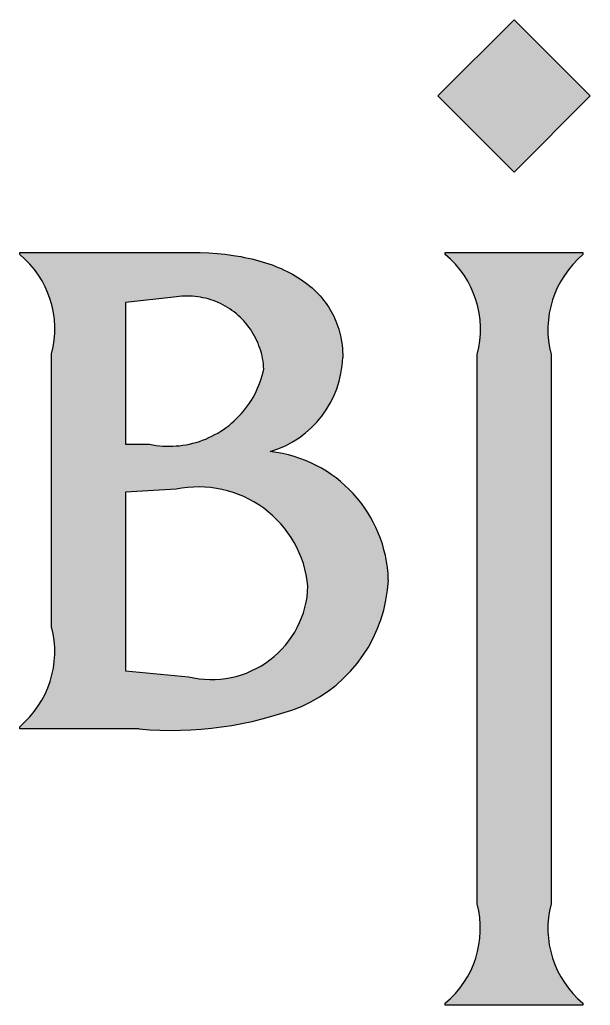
# Model space of a CAD drawing. Header units: millimetres. Extents: x 5066 to 5486, y -1867 to -1273.
# Drawn here: x 5153.166 to 5154.633, y -1717.844 to -1715.31 of the extents above; entities that cross this region are included whole.
import ezdxf

# ---------------------------------------------------------------- set-up
doc = ezdxf.new("R2010")
doc.units = ezdxf.units.MM
doc.header["$LTSCALE"] = 7
doc.header["$MEASUREMENT"] = 0
doc.layers.add('D', color=2, linetype='CONTINUOUS')

msp = doc.modelspace()

# ---------------------------------------------------------------- hatches: boundary and pattern name
at = {"layer": 'D', "extrusion": (0, 0, -1)}
for points in [[(-5154.4375, -1715.3098), (-5154.6334, -1715.5057), (-5154.4375, -1715.7016), (-5154.2415, -1715.5057)], [(-5154.2606, -1717.8389), (-5154.267, -1717.8334), (-5154.2732, -1717.8277), (-5154.2794, -1717.8216), (-5154.2853, -1717.8154), (-5154.2882, -1717.8122), (-5154.2911, -1717.8089), (-5154.2939, -1717.8055), (-5154.2966, -1717.8021), (-5154.2993, -1717.7986), (-5154.302, -1717.7951), (-5154.3046, -1717.7915), (-5154.3071, -1717.7879), (-5154.3096, -1717.7842), (-5154.3121, -1717.7804), (-5154.3144, -1717.7766), (-5154.3167, -1717.7728), (-5154.3189, -1717.7689), (-5154.3211, -1717.7649), (-5154.3232, -1717.7609), (-5154.3252, -1717.7569), (-5154.3272, -1717.7528), (-5154.3291, -1717.7487), (-5154.3309, -1717.7445), (-5154.3326, -1717.7403), (-5154.3343, -1717.7361), (-5154.3359, -1717.7319), (-5154.3374, -1717.7276), (-5154.3388, -1717.7233), (-5154.3402, -1717.7189), (-5154.3414, -1717.7146), (-5154.3426, -1717.7102), (-5154.3437, -1717.7058), (-5154.3447, -1717.7014), (-5154.3457, -1717.6969), (-5154.3466, -1717.6925), (-5154.3473, -1717.688), (-5154.348, -1717.6836), (-5154.3487, -1717.6791), (-5154.3492, -1717.6746), (-5154.3497, -1717.6702), (-5154.35, -1717.6657), (-5154.3503, -1717.6612), (-5154.3505, -1717.6568), (-5154.3507, -1717.6523), (-5154.3507, -1717.6479), (-5154.3507, -1717.6434), (-5154.3506, -1717.639), (-5154.3504, -1717.6346), (-5154.3502, -1717.6302), (-5154.3498, -1717.6259), (-5154.3494, -1717.6215), (-5154.3489, -1717.6172), (-5154.3477, -1717.6087), (-5154.3463, -1717.6002), (-5154.3445, -1717.5919), (-5154.3425, -1717.5837), (-5154.3425, -1716.1708), (-5154.3446, -1716.1626), (-5154.3464, -1716.1543), (-5154.348, -1716.1458), (-5154.3486, -1716.1415), (-5154.3492, -1716.1372), (-5154.3497, -1716.1328), (-5154.3502, -1716.1285), (-5154.3505, -1716.1241), (-5154.3508, -1716.1197), (-5154.351, -1716.1152), (-5154.3511, -1716.1108), (-5154.3512, -1716.1063), (-5154.3512, -1716.1018), (-5154.3511, -1716.0974), (-5154.3509, -1716.0929), (-5154.3506, -1716.0884), (-5154.3502, -1716.0838), (-5154.3498, -1716.0793), (-5154.3493, -1716.0748), (-5154.3487, -1716.0703), (-5154.348, -1716.0658), (-5154.3472, -1716.0613), (-5154.3463, -1716.0568), (-5154.3454, -1716.0524), (-5154.3444, -1716.0479), (-5154.3433, -1716.0435), (-5154.3421, -1716.0391), (-5154.3408, -1716.0347), (-5154.3395, -1716.0303), (-5154.338, -1716.0259), (-5154.3365, -1716.0216), (-5154.3349, -1716.0173), (-5154.3333, -1716.0131), (-5154.3315, -1716.0088), (-5154.3297, -1716.0046), (-5154.3278, -1716.0005), (-5154.3258, -1715.9964), (-5154.3238, -1715.9923), (-5154.3217, -1715.9883), (-5154.3195, -1715.9843), (-5154.3172, -1715.9804), (-5154.3149, -1715.9765), (-5154.3125, -1715.9727), (-5154.3101, -1715.9689), (-5154.3076, -1715.9652), (-5154.305, -1715.9615), (-5154.3024, -1715.9579), (-5154.2997, -1715.9543), (-5154.297, -1715.9508), (-5154.2942, -1715.9474), (-5154.2914, -1715.944), (-5154.2885, -1715.9407), (-5154.2855, -1715.9375), (-5154.2826, -1715.9343), (-5154.2795, -1715.9312), (-5154.2734, -1715.9251), (-5154.2671, -1715.9194), (-5154.2606, -1715.9139), (-5154.2606, -1715.9083), (-5154.6144, -1715.9083), (-5154.6144, -1715.9139), (-5154.608, -1715.9194), (-5154.6018, -1715.9253), (-5154.5957, -1715.9314), (-5154.5897, -1715.9377), (-5154.584, -1715.9443), (-5154.5784, -1715.9512), (-5154.5757, -1715.9547), (-5154.5731, -1715.9582), (-5154.5705, -1715.9618), (-5154.568, -1715.9655), (-5154.5655, -1715.9693), (-5154.5631, -1715.973), (-5154.5607, -1715.9769), (-5154.5584, -1715.9807), (-5154.5562, -1715.9847), (-5154.554, -1715.9887), (-5154.5519, -1715.9927), (-5154.5499, -1715.9967), (-5154.548, -1716.0008), (-5154.5461, -1716.005), (-5154.5443, -1716.0092), (-5154.5426, -1716.0134), (-5154.5409, -1716.0176), (-5154.5393, -1716.0219), (-5154.5378, -1716.0262), (-5154.5364, -1716.0306), (-5154.5351, -1716.0349), (-5154.5338, -1716.0393), (-5154.5326, -1716.0437), (-5154.5315, -1716.0481), (-5154.5305, -1716.0526), (-5154.5295, -1716.057), (-5154.5286, -1716.0615), (-5154.5279, -1716.066), (-5154.5272, -1716.0704), (-5154.5265, -1716.0749), (-5154.526, -1716.0794), (-5154.5255, -1716.0839), (-5154.5252, -1716.0884), (-5154.5249, -1716.0929), (-5154.5246, -1716.0974), (-5154.5245, -1716.1019), (-5154.5244, -1716.1063), (-5154.5245, -1716.1108), (-5154.5245, -1716.1152), (-5154.5247, -1716.1196), (-5154.5253, -1716.1284), (-5154.5262, -1716.1371), (-5154.5273, -1716.1457), (-5154.5288, -1716.1542), (-5154.5305, -1716.1626), (-5154.5325, -1716.1708), (-5154.5325, -1717.5837), (-5154.5305, -1717.5919), (-5154.5288, -1717.6002), (-5154.5273, -1717.6087), (-5154.5262, -1717.6172), (-5154.5253, -1717.6259), (-5154.525, -1717.6303), (-5154.5247, -1717.6346), (-5154.5245, -1717.639), (-5154.5244, -1717.6434), (-5154.5244, -1717.6479), (-5154.5245, -1717.6523), (-5154.5246, -1717.6568), (-5154.5248, -1717.6612), (-5154.5251, -1717.6657), (-5154.5255, -1717.6702), (-5154.526, -1717.6746), (-5154.5265, -1717.6791), (-5154.5271, -1717.6835), (-5154.5278, -1717.688), (-5154.5286, -1717.6925), (-5154.5295, -1717.6969), (-5154.5305, -1717.7013), (-5154.5315, -1717.7057), (-5154.5326, -1717.7101), (-5154.5338, -1717.7145), (-5154.535, -1717.7189), (-5154.5364, -1717.7232), (-5154.5378, -1717.7275), (-5154.5393, -1717.7318), (-5154.5409, -1717.736), (-5154.5426, -1717.7403), (-5154.5443, -1717.7445), (-5154.5461, -1717.7486), (-5154.548, -1717.7527), (-5154.5499, -1717.7568), (-5154.552, -1717.7608), (-5154.5541, -1717.7648), (-5154.5562, -1717.7688), (-5154.5584, -1717.7727), (-5154.5607, -1717.7765), (-5154.5631, -1717.7803), (-5154.5655, -1717.7841), (-5154.568, -1717.7878), (-5154.5705, -1717.7914), (-5154.5731, -1717.795), (-5154.5758, -1717.7985), (-5154.5785, -1717.802), (-5154.5812, -1717.8054), (-5154.584, -1717.8088), (-5154.5898, -1717.8153), (-5154.5957, -1717.8216), (-5154.6018, -1717.8276), (-5154.608, -1717.8334), (-5154.6144, -1717.8389), (-5154.6144, -1717.8445), (-5154.2606, -1717.8445)]]:
    msp.add_hatch(color=256, dxfattribs=at).paths.add_polyline_path(points, flags=0)
h = msp.add_hatch(color=256, dxfattribs=at)
h.paths.add_polyline_path([(-5153.9969, -1716.1783), (-5153.9967, -1716.1831), (-5153.9964, -1716.1879), (-5153.996, -1716.1927), (-5153.9956, -1716.1976), (-5153.995, -1716.2024), (-5153.9944, -1716.2073), (-5153.9936, -1716.2122), (-5153.9928, -1716.2171), (-5153.9919, -1716.222), (-5153.9908, -1716.2269), (-5153.9897, -1716.2318), (-5153.9885, -1716.2367), (-5153.9871, -1716.2416), (-5153.9857, -1716.2465), (-5153.9842, -1716.2513), (-5153.9825, -1716.2562), (-5153.9808, -1716.2611), (-5153.979, -1716.2659), (-5153.977, -1716.2707), (-5153.975, -1716.2754), (-5153.9728, -1716.2802), (-5153.9706, -1716.2849), (-5153.9683, -1716.2896), (-5153.9658, -1716.2942), (-5153.9633, -1716.2988), (-5153.9607, -1716.3033), (-5153.9579, -1716.3078), (-5153.9551, -1716.3123), (-5153.9522, -1716.3167), (-5153.9492, -1716.321), (-5153.9461, -1716.3253), (-5153.943, -1716.3295), (-5153.9397, -1716.3336), (-5153.9364, -1716.3377), (-5153.9329, -1716.3417), (-5153.9294, -1716.3456), (-5153.9259, -1716.3495), (-5153.9222, -1716.3533), (-5153.9185, -1716.357), (-5153.9147, -1716.3606), (-5153.9109, -1716.3642), (-5153.907, -1716.3676), (-5153.903, -1716.371), (-5153.8989, -1716.3743), (-5153.8949, -1716.3775), (-5153.8907, -1716.3806), (-5153.8865, -1716.3836), (-5153.8823, -1716.3865), (-5153.878, -1716.3894), (-5153.8737, -1716.3921), (-5153.8693, -1716.3947), (-5153.8649, -1716.3973), (-5153.8605, -1716.3997), (-5153.8561, -1716.4021), (-5153.8516, -1716.4043), (-5153.8471, -1716.4065), (-5153.8426, -1716.4086), (-5153.8381, -1716.4105), (-5153.8335, -1716.4124), (-5153.8289, -1716.4142), (-5153.8244, -1716.4159), (-5153.8198, -1716.4175), (-5153.8152, -1716.419), (-5153.8107, -1716.4204), (-5153.8176, -1716.4212), (-5153.8246, -1716.4222), (-5153.8317, -1716.4234), (-5153.8387, -1716.4247), (-5153.8458, -1716.4262), (-5153.8529, -1716.4278), (-5153.86, -1716.4296), (-5153.8671, -1716.4316), (-5153.8742, -1716.4337), (-5153.8813, -1716.436), (-5153.8884, -1716.4385), (-5153.8955, -1716.4412), (-5153.9025, -1716.444), (-5153.9095, -1716.4469), (-5153.9165, -1716.4501), (-5153.9235, -1716.4534), (-5153.9303, -1716.4569), (-5153.9372, -1716.4606), (-5153.944, -1716.4644), (-5153.9507, -1716.4684), (-5153.9573, -1716.4725), (-5153.9639, -1716.4769), (-5153.9703, -1716.4814), (-5153.9767, -1716.486), (-5153.983, -1716.4908), (-5153.9892, -1716.4958), (-5153.9953, -1716.5009), (-5154.0013, -1716.5061), (-5154.0071, -1716.5115), (-5154.0128, -1716.5171), (-5154.0184, -1716.5227), (-5154.0239, -1716.5285), (-5154.0293, -1716.5345), (-5154.0344, -1716.5405), (-5154.0395, -1716.5467), (-5154.0444, -1716.553), (-5154.0491, -1716.5593), (-5154.0537, -1716.5658), (-5154.0582, -1716.5724), (-5154.0624, -1716.5791), (-5154.0665, -1716.5858), (-5154.0705, -1716.5926), (-5154.0742, -1716.5995), (-5154.0778, -1716.6065), (-5154.0813, -1716.6135), (-5154.0845, -1716.6206), (-5154.0876, -1716.6277), (-5154.0905, -1716.6348), (-5154.0933, -1716.642), (-5154.0958, -1716.6492), (-5154.0982, -1716.6565), (-5154.1004, -1716.6637), (-5154.1025, -1716.671), (-5154.1044, -1716.6783), (-5154.1061, -1716.6855), (-5154.1076, -1716.6928), (-5154.109, -1716.7), (-5154.1102, -1716.7073), (-5154.1112, -1716.7145), (-5154.1121, -1716.7216), (-5154.1129, -1716.7288), (-5154.1135, -1716.7359), (-5154.1139, -1716.743), (-5154.1142, -1716.75), (-5154.1134, -1716.7624), (-5154.1122, -1716.7748), (-5154.1106, -1716.7873), (-5154.1085, -1716.7999), (-5154.106, -1716.8124), (-5154.1031, -1716.825), (-5154.0997, -1716.8375), (-5154.0958, -1716.85), (-5154.0937, -1716.8562), (-5154.0915, -1716.8624), (-5154.0892, -1716.8685), (-5154.0867, -1716.8747), (-5154.0842, -1716.8808), (-5154.0815, -1716.8868), (-5154.0787, -1716.8928), (-5154.0758, -1716.8988), (-5154.0728, -1716.9047), (-5154.0697, -1716.9106), (-5154.0665, -1716.9165), (-5154.0632, -1716.9222), (-5154.0598, -1716.928), (-5154.0563, -1716.9336), (-5154.0526, -1716.9392), (-5154.0489, -1716.9448), (-5154.0451, -1716.9502), (-5154.0412, -1716.9557), (-5154.0372, -1716.961), (-5154.033, -1716.9662), (-5154.0289, -1716.9714), (-5154.0246, -1716.9765), (-5154.0202, -1716.9815), (-5154.0157, -1716.9865), (-5154.0112, -1716.9913), (-5154.0066, -1716.9961), (-5154.0019, -1717.0007), (-5153.9971, -1717.0053), (-5153.9923, -1717.0098), (-5153.9874, -1717.0142), (-5153.9824, -1717.0185), (-5153.9774, -1717.0227), (-5153.9672, -1717.0308), (-5153.9567, -1717.0385), (-5153.9461, -1717.0457), (-5153.9352, -1717.0526), (-5153.9243, -1717.059), (-5153.9132, -1717.0651), (-5153.902, -1717.0707), (-5153.8907, -1717.0758), (-5153.866, -1717.0849), (-5153.8409, -1717.0933), (-5153.8155, -1717.1009), (-5153.7899, -1717.1079), (-5153.7641, -1717.1141), (-5153.738, -1717.1197), (-5153.7118, -1717.1244), (-5153.6854, -1717.1285), (-5153.659, -1717.1318), (-5153.6325, -1717.1343), (-5153.6059, -1717.136), (-5153.5793, -1717.1371), (-5153.5528, -1717.1373), (-5153.5263, -1717.1368), (-5153.4999, -1717.1356), (-5153.4736, -1717.1336), (-5153.1663, -1717.1336), (-5153.1663, -1717.128), (-5153.1727, -1717.1225), (-5153.179, -1717.1166), (-5153.1851, -1717.1106), (-5153.1911, -1717.1042), (-5153.1968, -1717.0976), (-5153.1997, -1717.0943), (-5153.2024, -1717.0908), (-5153.2051, -1717.0873), (-5153.2078, -1717.0837), (-5153.2104, -1717.0801), (-5153.2129, -1717.0765), (-5153.2154, -1717.0727), (-5153.2178, -1717.0689), (-5153.2202, -1717.0651), (-5153.2225, -1717.0612), (-5153.2247, -1717.0573), (-5153.2269, -1717.0533), (-5153.229, -1717.0493), (-5153.231, -1717.0452), (-5153.233, -1717.0411), (-5153.2349, -1717.037), (-5153.2367, -1717.0328), (-5153.2384, -1717.0286), (-5153.2401, -1717.0243), (-5153.2416, -1717.0201), (-5153.2431, -1717.0157), (-5153.2446, -1717.0114), (-5153.2459, -1717.007), (-5153.2472, -1717.0026), (-5153.2484, -1716.9982), (-5153.2495, -1716.9938), (-5153.2505, -1716.9894), (-5153.2515, -1716.9849), (-5153.2523, -1716.9804), (-5153.2531, -1716.976), (-5153.2538, -1716.9715), (-5153.2544, -1716.967), (-5153.255, -1716.9625), (-5153.2554, -1716.958), (-5153.2558, -1716.9535), (-5153.2561, -1716.949), (-5153.2563, -1716.9445), (-5153.2564, -1716.94), (-5153.2565, -1716.9356), (-5153.2565, -1716.9311), (-5153.2564, -1716.9267), (-5153.2562, -1716.9222), (-5153.2559, -1716.9178), (-5153.2556, -1716.9134), (-5153.2547, -1716.9047), (-5153.2535, -1716.8961), (-5153.252, -1716.8876), (-5153.2503, -1716.8793), (-5153.2483, -1716.871), (-5153.2483, -1716.169), (-5153.2503, -1716.1608), (-5153.2521, -1716.1525), (-5153.2536, -1716.1441), (-5153.2543, -1716.1398), (-5153.2549, -1716.1355), (-5153.2554, -1716.1312), (-5153.2558, -1716.1269), (-5153.2562, -1716.1225), (-5153.2564, -1716.1181), (-5153.2566, -1716.1137), (-5153.2568, -1716.1093), (-5153.2568, -1716.1048), (-5153.2568, -1716.1004), (-5153.2566, -1716.0959), (-5153.2564, -1716.0915), (-5153.2562, -1716.087), (-5153.2558, -1716.0825), (-5153.2553, -1716.078), (-5153.2548, -1716.0736), (-5153.2542, -1716.0691), (-5153.2535, -1716.0646), (-5153.2527, -1716.0602), (-5153.2519, -1716.0557), (-5153.2509, -1716.0513), (-5153.2499, -1716.0468), (-5153.2488, -1716.0424), (-5153.2476, -1716.038), (-5153.2463, -1716.0337), (-5153.245, -1716.0293), (-5153.2435, -1716.025), (-5153.242, -1716.0207), (-5153.2404, -1716.0165), (-5153.2388, -1716.0122), (-5153.237, -1716.008), (-5153.2352, -1716.0039), (-5153.2333, -1715.9997), (-5153.2314, -1715.9957), (-5153.2293, -1715.9916), (-5153.2272, -1715.9876), (-5153.225, -1715.9837), (-5153.2228, -1715.9798), (-5153.2205, -1715.9759), (-5153.2181, -1715.9721), (-5153.2157, -1715.9684), (-5153.2132, -1715.9647), (-5153.2106, -1715.961), (-5153.208, -1715.9575), (-5153.2053, -1715.9539), (-5153.2026, -1715.9505), (-5153.1998, -1715.9471), (-5153.197, -1715.9437), (-5153.1941, -1715.9405), (-5153.1912, -1715.9372), (-5153.1882, -1715.9341), (-5153.1852, -1715.931), (-5153.1791, -1715.925), (-5153.1728, -1715.9193), (-5153.1663, -1715.9139), (-5153.1663, -1715.9083), (-5153.6076, -1715.9083), (-5153.6304, -1715.9086), (-5153.6525, -1715.9095), (-5153.6741, -1715.911), (-5153.695, -1715.9131), (-5153.7152, -1715.9158), (-5153.7349, -1715.919), (-5153.7444, -1715.9209), (-5153.7538, -1715.9228), (-5153.7631, -1715.9249), (-5153.7722, -1715.9272), (-5153.7811, -1715.9296), (-5153.7899, -1715.9321), (-5153.7984, -1715.9348), (-5153.8069, -1715.9375), (-5153.8151, -1715.9405), (-5153.8232, -1715.9435), (-5153.8311, -1715.9467), (-5153.8388, -1715.95), (-5153.8464, -1715.9535), (-5153.8538, -1715.9571), (-5153.861, -1715.9608), (-5153.8681, -1715.9646), (-5153.8749, -1715.9686), (-5153.8816, -1715.9726), (-5153.8881, -1715.9768), (-5153.8945, -1715.9812), (-5153.9006, -1715.9856), (-5153.9066, -1715.9902), (-5153.9124, -1715.9949), (-5153.918, -1715.9997), (-5153.9234, -1716.0046), (-5153.9286, -1716.0096), (-5153.9337, -1716.0148), (-5153.9385, -1716.02), (-5153.9432, -1716.0254), (-5153.9477, -1716.0309), (-5153.952, -1716.0365), (-5153.9561, -1716.0422), (-5153.96, -1716.0481), (-5153.9638, -1716.054), (-5153.9673, -1716.06), (-5153.9706, -1716.0662), (-5153.9738, -1716.0725), (-5153.9767, -1716.0788), (-5153.9795, -1716.0853), (-5153.982, -1716.0918), (-5153.9844, -1716.0985), (-5153.9865, -1716.1053), (-5153.9885, -1716.1121), (-5153.9902, -1716.1191), (-5153.9918, -1716.1262), (-5153.9931, -1716.1333), (-5153.9943, -1716.1406), (-5153.9952, -1716.148), (-5153.9959, -1716.1554), (-5153.9965, -1716.1629), (-5153.9968, -1716.1706)], flags=0)
h.paths.add_polyline_path([(-5153.4382, -1716.0368), (-5153.563, -1716.0237), (-5153.5697, -1716.0226), (-5153.5765, -1716.0218), (-5153.5833, -1716.0211), (-5153.5901, -1716.0207), (-5153.5969, -1716.0206), (-5153.6038, -1716.0207), (-5153.6106, -1716.021), (-5153.6174, -1716.0216), (-5153.6242, -1716.0224), (-5153.6309, -1716.0234), (-5153.6376, -1716.0247), (-5153.6443, -1716.0262), (-5153.6509, -1716.0279), (-5153.6574, -1716.0299), (-5153.6639, -1716.0321), (-5153.6703, -1716.0345), (-5153.6766, -1716.0371), (-5153.6828, -1716.04), (-5153.6889, -1716.043), (-5153.6949, -1716.0463), (-5153.7007, -1716.0498), (-5153.7065, -1716.0534), (-5153.7121, -1716.0573), (-5153.7176, -1716.0614), (-5153.7229, -1716.0657), (-5153.7281, -1716.0701), (-5153.7331, -1716.0747), (-5153.738, -1716.0795), (-5153.7427, -1716.0845), (-5153.7472, -1716.0896), (-5153.7515, -1716.0949), (-5153.7557, -1716.1003), (-5153.7596, -1716.1058), (-5153.7634, -1716.1115), (-5153.767, -1716.1174), (-5153.7703, -1716.1233), (-5153.7735, -1716.1293), (-5153.7764, -1716.1355), (-5153.7791, -1716.1418), (-5153.7816, -1716.1481), (-5153.7839, -1716.1546), (-5153.786, -1716.1611), (-5153.7878, -1716.1676), (-5153.7894, -1716.1743), (-5153.7908, -1716.181), (-5153.7919, -1716.1877), (-5153.7928, -1716.1945), (-5153.7935, -1716.2013), (-5153.7939, -1716.2081), (-5153.792, -1716.2165), (-5153.7898, -1716.225), (-5153.7873, -1716.2333), (-5153.7845, -1716.2415), (-5153.7814, -1716.2497), (-5153.7781, -1716.2577), (-5153.7745, -1716.2656), (-5153.7706, -1716.2733), (-5153.7664, -1716.281), (-5153.762, -1716.2884), (-5153.7573, -1716.2958), (-5153.7523, -1716.3029), (-5153.7471, -1716.3099), (-5153.7417, -1716.3167), (-5153.736, -1716.3233), (-5153.7301, -1716.3297), (-5153.724, -1716.3358), (-5153.7177, -1716.3418), (-5153.7112, -1716.3475), (-5153.7045, -1716.3531), (-5153.6976, -1716.3583), (-5153.6905, -1716.3634), (-5153.6832, -1716.3681), (-5153.6758, -1716.3727), (-5153.6682, -1716.3769), (-5153.6605, -1716.3809), (-5153.6526, -1716.3846), (-5153.6447, -1716.3881), (-5153.6366, -1716.3913), (-5153.6284, -1716.3941), (-5153.6201, -1716.3967), (-5153.6117, -1716.399), (-5153.6032, -1716.401), (-5153.5947, -1716.4028), (-5153.5861, -1716.4042), (-5153.5775, -1716.4053), (-5153.5689, -1716.4061), (-5153.5602, -1716.4066), (-5153.5515, -1716.4068), (-5153.5428, -1716.4067), (-5153.5341, -1716.4063), (-5153.5255, -1716.4056), (-5153.5168, -1716.4046), (-5153.5082, -1716.4033), (-5153.4997, -1716.4017), (-5153.4382, -1716.4017)], flags=0)
h.paths.add_polyline_path([(-5153.9075, -1716.7667), (-5153.9072, -1716.7734), (-5153.9067, -1716.7801), (-5153.906, -1716.7869), (-5153.9052, -1716.7936), (-5153.9041, -1716.8004), (-5153.9029, -1716.8071), (-5153.9014, -1716.8138), (-5153.8998, -1716.8206), (-5153.898, -1716.8273), (-5153.896, -1716.8339), (-5153.8938, -1716.8405), (-5153.8914, -1716.8471), (-5153.8888, -1716.8536), (-5153.886, -1716.86), (-5153.883, -1716.8664), (-5153.8799, -1716.8727), (-5153.8766, -1716.8788), (-5153.8731, -1716.8849), (-5153.8695, -1716.8909), (-5153.8657, -1716.8968), (-5153.8617, -1716.9025), (-5153.8576, -1716.9081), (-5153.8533, -1716.9136), (-5153.8489, -1716.919), (-5153.8443, -1716.9242), (-5153.8397, -1716.9293), (-5153.8349, -1716.9342), (-5153.83, -1716.9389), (-5153.825, -1716.9435), (-5153.8199, -1716.948), (-5153.8147, -1716.9523), (-5153.8094, -1716.9564), (-5153.804, -1716.9603), (-5153.7985, -1716.9642), (-5153.7928, -1716.9679), (-5153.787, -1716.9715), (-5153.7811, -1716.9749), (-5153.7751, -1716.9782), (-5153.769, -1716.9813), (-5153.7627, -1716.9843), (-5153.7564, -1716.9871), (-5153.7499, -1716.9897), (-5153.7434, -1716.9921), (-5153.7368, -1716.9944), (-5153.7301, -1716.9965), (-5153.7234, -1716.9984), (-5153.7166, -1717.0001), (-5153.7097, -1717.0016), (-5153.7028, -1717.0029), (-5153.6959, -1717.004), (-5153.689, -1717.005), (-5153.682, -1717.0057), (-5153.675, -1717.0062), (-5153.6681, -1717.0065), (-5153.6611, -1717.0067), (-5153.6542, -1717.0066), (-5153.6473, -1717.0064), (-5153.6404, -1717.0059), (-5153.6336, -1717.0053), (-5153.6268, -1717.0045), (-5153.6201, -1717.0035), (-5153.6134, -1717.0023), (-5153.6068, -1717.001), (-5153.6003, -1716.9995), (-5153.4382, -1716.9846), (-5153.4382, -1716.5246), (-5153.5685, -1716.5172), (-5153.5756, -1716.5158), (-5153.5828, -1716.5146), (-5153.59, -1716.5136), (-5153.5973, -1716.5128), (-5153.6046, -1716.5121), (-5153.612, -1716.5116), (-5153.6194, -1716.5114), (-5153.6268, -1716.5113), (-5153.6343, -1716.5114), (-5153.6417, -1716.5117), (-5153.6492, -1716.5122), (-5153.6567, -1716.513), (-5153.6641, -1716.5139), (-5153.6716, -1716.515), (-5153.679, -1716.5163), (-5153.6864, -1716.5178), (-5153.6937, -1716.5195), (-5153.701, -1716.5214), (-5153.7082, -1716.5235), (-5153.7154, -1716.5258), (-5153.7224, -1716.5282), (-5153.7294, -1716.5309), (-5153.7364, -1716.5337), (-5153.7432, -1716.5367), (-5153.7499, -1716.5399), (-5153.7565, -1716.5432), (-5153.763, -1716.5467), (-5153.7694, -1716.5503), (-5153.7757, -1716.5541), (-5153.7818, -1716.5581), (-5153.7878, -1716.5621), (-5153.7937, -1716.5663), (-5153.7995, -1716.5707), (-5153.8051, -1716.5752), (-5153.8107, -1716.5799), (-5153.8162, -1716.5848), (-5153.8216, -1716.5898), (-5153.8268, -1716.595), (-5153.832, -1716.6003), (-5153.837, -1716.6058), (-5153.8419, -1716.6114), (-5153.8467, -1716.6172), (-5153.8513, -1716.6231), (-5153.8557, -1716.6291), (-5153.86, -1716.6353), (-5153.8642, -1716.6415), (-5153.8681, -1716.6479), (-5153.8719, -1716.6544), (-5153.8756, -1716.661), (-5153.879, -1716.6677), (-5153.8823, -1716.6745), (-5153.8854, -1716.6813), (-5153.8883, -1716.6882), (-5153.891, -1716.6952), (-5153.8935, -1716.7023), (-5153.8958, -1716.7093), (-5153.898, -1716.7165), (-5153.8999, -1716.7236), (-5153.9017, -1716.7308), (-5153.9032, -1716.738), (-5153.9046, -1716.7452), (-5153.9057, -1716.7524), (-5153.9067, -1716.7596)], flags=0)

# ---------------------------------------------------------------- linework, layer by layer
at = {"layer": 'D'}
for p, q in [((5154.2415, -1715.5057), (5154.4375, -1715.3098)), ((5154.4375, -1715.3098), (5154.6334, -1715.5057)), ((5154.4375, -1715.7016), (5154.2415, -1715.5057)), ((5154.6334, -1715.5057), (5154.4375, -1715.7016)), ((5153.1663, -1715.9083), (5153.6076, -1715.9083)), ((5153.1663, -1715.9139), (5153.1663, -1715.9083)), ((5153.6076, -1715.9083), (5153.6304, -1715.9086)), ((5153.6304, -1715.9086), (5153.6525, -1715.9095)), ((5153.6525, -1715.9095), (5153.6741, -1715.911)), ((5153.6741, -1715.911), (5153.695, -1715.9131)), ((5153.695, -1715.9131), (5153.7152, -1715.9158)), ((5153.7152, -1715.9158), (5153.7349, -1715.919)), ((5153.7349, -1715.919), (5153.7444, -1715.9209)), ((5154.2606, -1715.9083), (5154.6144, -1715.9083)), ((5154.2606, -1715.9139), (5154.2606, -1715.9083)), ((5154.6144, -1715.9083), (5154.6144, -1715.9139)), ((5153.7444, -1715.9209), (5153.7538, -1715.9228)), ((5153.7538, -1715.9228), (5153.7631, -1715.9249)), ((5153.7631, -1715.9249), (5153.7722, -1715.9272)), ((5153.7722, -1715.9272), (5153.7811, -1715.9296)), ((5153.7811, -1715.9296), (5153.7899, -1715.9321)), ((5153.7899, -1715.9321), (5153.7984, -1715.9348)), ((5153.7984, -1715.9348), (5153.8069, -1715.9375)), ((5153.8069, -1715.9375), (5153.8151, -1715.9405)), ((5153.8151, -1715.9405), (5153.8232, -1715.9435)), ((5153.8232, -1715.9435), (5153.8311, -1715.9467)), ((5153.8311, -1715.9467), (5153.8388, -1715.95)), ((5153.8388, -1715.95), (5153.8464, -1715.9535)), ((5153.8464, -1715.9535), (5153.8538, -1715.9571)), ((5153.8538, -1715.9571), (5153.861, -1715.9608)), ((5153.861, -1715.9608), (5153.8681, -1715.9646)), ((5153.8681, -1715.9646), (5153.8749, -1715.9686)), ((5153.8749, -1715.9686), (5153.8816, -1715.9726)), ((5153.8816, -1715.9726), (5153.8881, -1715.9768)), ((5153.8881, -1715.9768), (5153.8945, -1715.9812)), ((5153.8945, -1715.9812), (5153.9006, -1715.9856)), ((5153.9006, -1715.9856), (5153.9066, -1715.9902)), ((5153.9066, -1715.9902), (5153.9124, -1715.9949)), ((5153.9124, -1715.9949), (5153.918, -1715.9997)), ((5153.5833, -1716.0211), (5153.5765, -1716.0218)), ((5153.5901, -1716.0207), (5153.5833, -1716.0211)), ((5153.5969, -1716.0206), (5153.5901, -1716.0207)), ((5153.6038, -1716.0207), (5153.5969, -1716.0206)), ((5153.6106, -1716.021), (5153.6038, -1716.0207)), ((5153.6174, -1716.0216), (5153.6106, -1716.021)), ((5153.918, -1715.9997), (5153.9234, -1716.0046)), ((5153.9234, -1716.0046), (5153.9286, -1716.0096)), ((5153.9286, -1716.0096), (5153.9337, -1716.0148)), ((5153.9337, -1716.0148), (5153.9385, -1716.02)), ((5153.9385, -1716.02), (5153.9432, -1716.0254)), ((5153.563, -1716.0237), (5153.4382, -1716.0368)), ((5153.4382, -1716.0368), (5153.4382, -1716.4017)), ((5153.5697, -1716.0226), (5153.563, -1716.0237)), ((5153.5765, -1716.0218), (5153.5697, -1716.0226)), ((5153.6242, -1716.0224), (5153.6174, -1716.0216)), ((5153.6309, -1716.0234), (5153.6242, -1716.0224)), ((5153.6376, -1716.0247), (5153.6309, -1716.0234)), ((5153.6443, -1716.0262), (5153.6376, -1716.0247)), ((5153.6509, -1716.0279), (5153.6443, -1716.0262)), ((5153.6574, -1716.0299), (5153.6509, -1716.0279)), ((5153.6639, -1716.0321), (5153.6574, -1716.0299)), ((5153.6703, -1716.0345), (5153.6639, -1716.0321)), ((5153.6766, -1716.0371), (5153.6703, -1716.0345)), ((5153.6828, -1716.04), (5153.6766, -1716.0371)), ((5153.6889, -1716.043), (5153.6828, -1716.04)), ((5153.6949, -1716.0463), (5153.6889, -1716.043)), ((5153.7007, -1716.0498), (5153.6949, -1716.0463)), ((5153.9432, -1716.0254), (5153.9477, -1716.0309)), ((5153.9477, -1716.0309), (5153.952, -1716.0365)), ((5153.952, -1716.0365), (5153.9561, -1716.0422)), ((5153.9561, -1716.0422), (5153.96, -1716.0481)), ((5153.7065, -1716.0534), (5153.7007, -1716.0498)), ((5153.7121, -1716.0573), (5153.7065, -1716.0534)), ((5153.7176, -1716.0614), (5153.7121, -1716.0573)), ((5153.7229, -1716.0657), (5153.7176, -1716.0614)), ((5153.7281, -1716.0701), (5153.7229, -1716.0657)), ((5153.7331, -1716.0747), (5153.7281, -1716.0701)), ((5153.96, -1716.0481), (5153.9638, -1716.054)), ((5153.9638, -1716.054), (5153.9673, -1716.06)), ((5153.9673, -1716.06), (5153.9706, -1716.0662)), ((5153.9706, -1716.0662), (5153.9738, -1716.0725)), ((5153.738, -1716.0795), (5153.7331, -1716.0747)), ((5153.7427, -1716.0845), (5153.738, -1716.0795)), ((5153.7472, -1716.0896), (5153.7427, -1716.0845)), ((5153.7515, -1716.0949), (5153.7472, -1716.0896)), ((5153.7557, -1716.1003), (5153.7515, -1716.0949)), ((5153.9738, -1716.0725), (5153.9767, -1716.0788)), ((5153.9767, -1716.0788), (5153.9795, -1716.0853)), ((5153.9795, -1716.0853), (5153.982, -1716.0918)), ((5153.982, -1716.0918), (5153.9844, -1716.0985)), ((5153.7596, -1716.1058), (5153.7557, -1716.1003)), ((5153.7634, -1716.1115), (5153.7596, -1716.1058)), ((5153.767, -1716.1174), (5153.7634, -1716.1115)), ((5153.7703, -1716.1233), (5153.767, -1716.1174)), ((5153.9844, -1716.0985), (5153.9865, -1716.1053)), ((5153.9865, -1716.1053), (5153.9885, -1716.1121)), ((5153.9885, -1716.1121), (5153.9902, -1716.1191)), ((5153.9902, -1716.1191), (5153.9918, -1716.1262)), ((5153.7735, -1716.1293), (5153.7703, -1716.1233)), ((5153.7764, -1716.1355), (5153.7735, -1716.1293)), ((5153.7791, -1716.1418), (5153.7764, -1716.1355)), ((5153.7816, -1716.1481), (5153.7791, -1716.1418)), ((5153.9918, -1716.1262), (5153.9931, -1716.1333)), ((5153.9931, -1716.1333), (5153.9943, -1716.1406)), ((5153.9943, -1716.1406), (5153.9952, -1716.148)), ((5153.9952, -1716.148), (5153.9959, -1716.1554)), ((5153.2483, -1716.871), (5153.2483, -1716.169)), ((5153.7839, -1716.1546), (5153.7816, -1716.1481)), ((5153.786, -1716.1611), (5153.7839, -1716.1546)), ((5153.7878, -1716.1676), (5153.786, -1716.1611)), ((5153.7894, -1716.1743), (5153.7878, -1716.1676)), ((5153.9959, -1716.1554), (5153.9965, -1716.1629)), ((5153.9965, -1716.1629), (5153.9968, -1716.1706)), ((5153.9968, -1716.1706), (5153.9969, -1716.1783)), ((5154.3425, -1717.5837), (5154.3425, -1716.1708)), ((5154.5325, -1716.1708), (5154.5325, -1717.5837)), ((5153.7908, -1716.181), (5153.7894, -1716.1743)), ((5153.7919, -1716.1877), (5153.7908, -1716.181)), ((5153.7928, -1716.1945), (5153.7919, -1716.1877)), ((5153.7935, -1716.2013), (5153.7928, -1716.1945)), ((5153.7898, -1716.225), (5153.792, -1716.2165)), ((5153.792, -1716.2165), (5153.7939, -1716.2081)), ((5153.7939, -1716.2081), (5153.7935, -1716.2013)), ((5153.7814, -1716.2497), (5153.7845, -1716.2415)), ((5153.7845, -1716.2415), (5153.7873, -1716.2333)), ((5153.7873, -1716.2333), (5153.7898, -1716.225)), ((5153.7664, -1716.281), (5153.7706, -1716.2733)), ((5153.7706, -1716.2733), (5153.7745, -1716.2656)), ((5153.7745, -1716.2656), (5153.7781, -1716.2577)), ((5153.7781, -1716.2577), (5153.7814, -1716.2497)), ((5153.7523, -1716.3029), (5153.7573, -1716.2958)), ((5153.7573, -1716.2958), (5153.762, -1716.2884)), ((5153.762, -1716.2884), (5153.7664, -1716.281)), ((5153.7301, -1716.3297), (5153.736, -1716.3233)), ((5153.736, -1716.3233), (5153.7417, -1716.3167)), ((5153.7417, -1716.3167), (5153.7471, -1716.3099)), ((5153.7471, -1716.3099), (5153.7523, -1716.3029)), ((5153.7045, -1716.3531), (5153.7112, -1716.3475)), ((5153.7112, -1716.3475), (5153.7177, -1716.3418)), ((5153.7177, -1716.3418), (5153.724, -1716.3358)), ((5153.724, -1716.3358), (5153.7301, -1716.3297)), ((5153.6682, -1716.3769), (5153.6758, -1716.3727)), ((5153.6758, -1716.3727), (5153.6832, -1716.3681)), ((5153.6832, -1716.3681), (5153.6905, -1716.3634)), ((5153.6905, -1716.3634), (5153.6976, -1716.3583)), ((5153.6976, -1716.3583), (5153.7045, -1716.3531)), ((5153.5947, -1716.4028), (5153.6032, -1716.401)), ((5153.6032, -1716.401), (5153.6117, -1716.399)), ((5153.6117, -1716.399), (5153.6201, -1716.3967)), ((5153.6201, -1716.3967), (5153.6284, -1716.3941)), ((5153.6284, -1716.3941), (5153.6366, -1716.3913)), ((5153.6366, -1716.3913), (5153.6447, -1716.3881)), ((5153.6447, -1716.3881), (5153.6526, -1716.3846)), ((5153.6526, -1716.3846), (5153.6605, -1716.3809)), ((5153.6605, -1716.3809), (5153.6682, -1716.3769)), ((5153.4382, -1716.4017), (5153.4997, -1716.4017)), ((5153.4997, -1716.4017), (5153.5082, -1716.4033)), ((5153.5082, -1716.4033), (5153.5168, -1716.4046)), ((5153.5168, -1716.4046), (5153.5255, -1716.4056)), ((5153.5255, -1716.4056), (5153.5341, -1716.4063)), ((5153.5341, -1716.4063), (5153.5428, -1716.4067)), ((5153.5428, -1716.4067), (5153.5515, -1716.4068)), ((5153.5515, -1716.4068), (5153.5602, -1716.4066)), ((5153.5602, -1716.4066), (5153.5689, -1716.4061)), ((5153.5689, -1716.4061), (5153.5775, -1716.4053)), ((5153.5775, -1716.4053), (5153.5861, -1716.4042)), ((5153.5861, -1716.4042), (5153.5947, -1716.4028)), ((5153.5685, -1716.5172), (5153.4382, -1716.5246)), ((5153.4382, -1716.5246), (5153.4382, -1716.9846)), ((5153.4382, -1716.9846), (5153.6003, -1716.9995)), ((5153.1663, -1717.1336), (5153.1663, -1717.128)), ((5153.4736, -1717.1336), (5153.1663, -1717.1336)), ((5154.2606, -1717.8445), (5154.2606, -1717.8389)), ((5154.6144, -1717.8445), (5154.2606, -1717.8445)), ((5154.6144, -1717.8389), (5154.6144, -1717.8445))]:
    msp.add_line(p, q, dxfattribs=at)
for centre, radius, start, end in [((5153.0101, -1716.1048), 0.2467, 344.9153, 50.7047), ((5154.1026, -1716.1058), 0.2486, 344.826, 50.5381), ((5154.7778, -1716.1075), 0.2534, 130.164, 194.4719), ((5153.7364, -1716.1706), 0.2605, 286.5494, 358.3153), ((5153.7724, -1716.7602), 0.3419, 1.7056, 83.5735), ((5153.6261, -1716.7941), 0.2828, 5.5468, 101.7365), ((5153.7401, -1716.733), 0.3745, 293.7213, 357.4031), ((5153.6597, -1716.7587), 0.248, 256.1428, 358.1465), ((5153.0044, -1716.9348), 0.2521, 309.9693, 14.6529), ((5153.5571, -1716.2013), 0.9361, 264.8817, 290.8797), ((5154.1017, -1717.6471), 0.2491, 309.6563, 14.7394), ((5154.7746, -1717.6467), 0.2502, 165.4246, 230.1797)]:
    msp.add_arc(centre, radius, start, end, dxfattribs=at)

doc.saveas('drawing.dxf')
